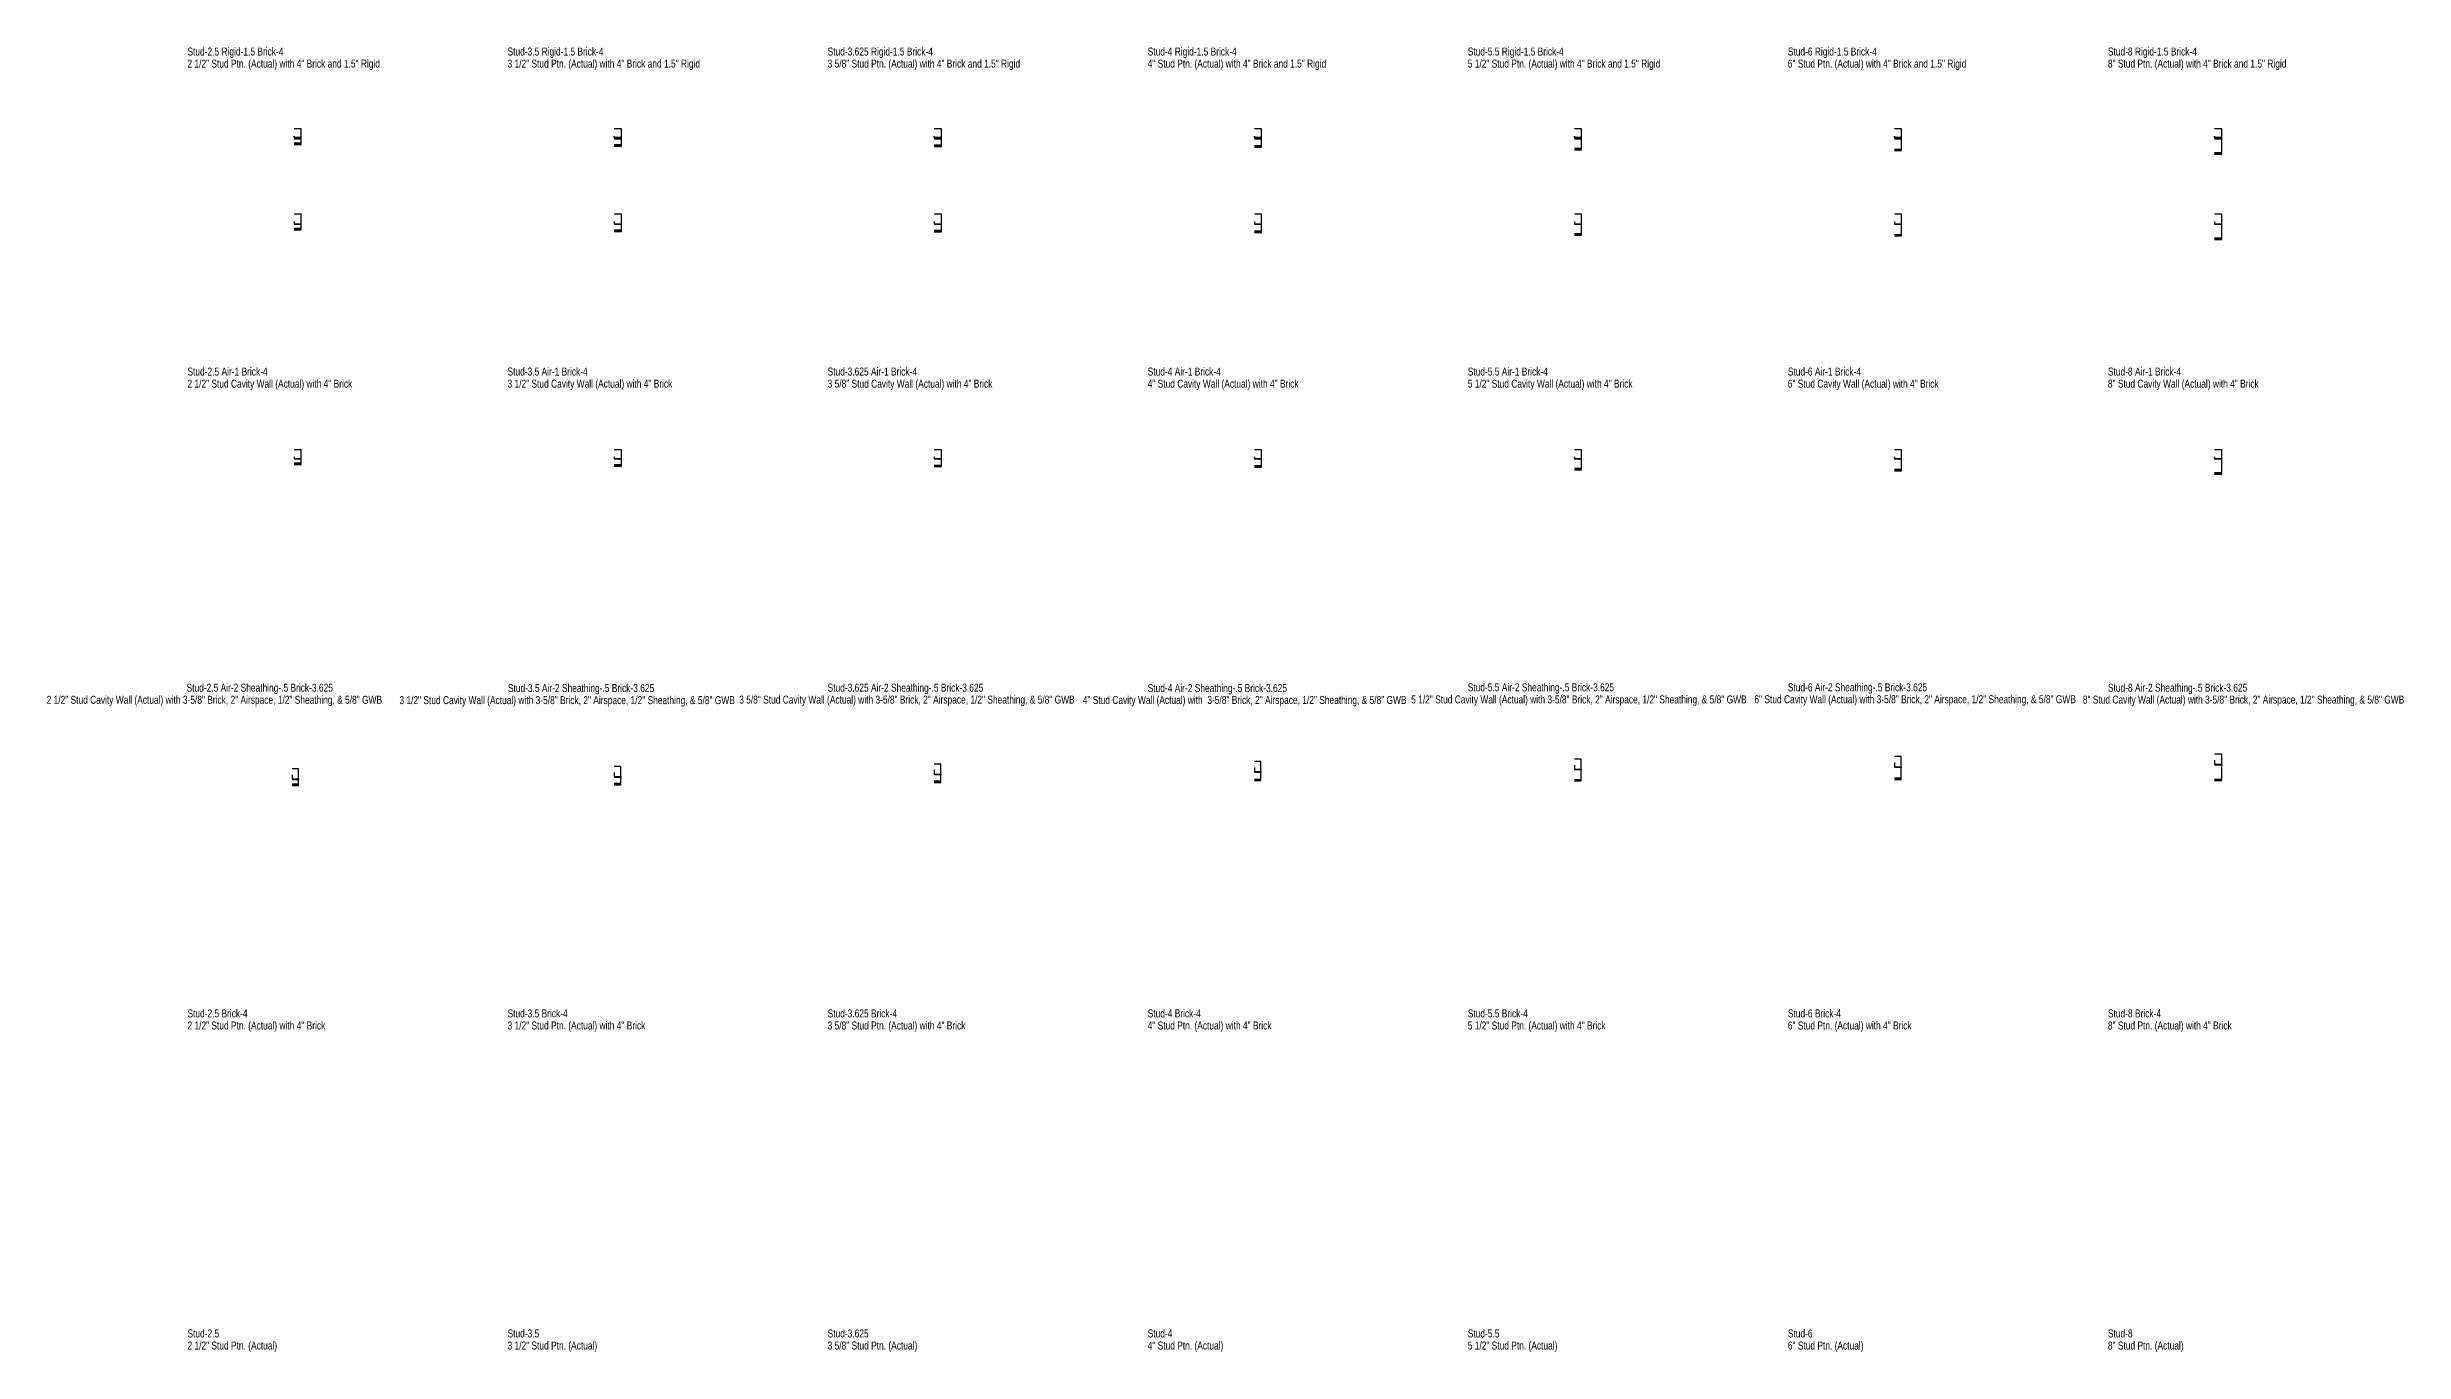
# Model space of a CAD drawing. Header units: inches. Extents: x -126 to 2726, y -389 to 1248.
# Drawn here: x -126 to 1199, y -389 to 344 of the extents above; entities that cross this region are included whole.
import ezdxf

# ---------------------------------------------------------------- set-up
doc = ezdxf.new("R2010")
doc.units = ezdxf.units.IN
doc.header["$LTSCALE"] = 0.5
doc.header["$MEASUREMENT"] = 0
doc.linetypes.add('HIDDEN', pattern=[0.375, 0.25, -0.125])
doc.layers.add('X-WallDescriptions', color=5, linetype='HIDDEN')
doc.layers.add('X-WallEndcapPolylines', color=6, linetype='Continuous')
doc.styles.add('Title', font='ARIAL.TTF', dxfattribs={"width": 0.75})

msp = doc.modelspace()

# ---------------------------------------------------------------- linework, layer by layer
at = {"layer": 'X-WallEndcapPolylines'}
for points in [[(12.5, 294.4), (12.5, 293.6), (16.5, 293.6), (16.5, 298.4), (12.5, 298.4)], [(12.5, 292.9), (16.5, 292.9), (16.5, 293.6), (12.5, 293.6), (12.5, 294.4)], [(12.5, 290.4), (16.5, 290.4), (16.5, 292.9), (12.5, 292.9)], [(192.5, 294.4), (192.5, 293.6), (196.5, 293.6), (196.5, 298.4), (192.5, 298.4)], [(192.5, 292.9), (196.5, 292.9), (196.5, 293.6), (192.5, 293.6), (192.5, 294.4)], [(192.5, 289.4), (196.5, 289.4), (196.5, 292.9), (192.5, 292.9)], [(372.5, 294.4), (372.5, 293.6), (376.5, 293.6), (376.5, 298.4), (372.5, 298.4)], [(372.5, 292.9), (376.5, 292.9), (376.5, 293.6), (372.5, 293.6), (372.5, 294.4)], [(372.5, 289.2), (376.5, 289.2), (376.5, 292.9), (372.5, 292.9)], [(552.5, 294.4), (552.5, 293.6), (556.5, 293.6), (556.5, 298.4), (552.5, 298.4)], [(552.5, 292.9), (556.5, 292.9), (556.5, 293.6), (552.5, 293.6), (552.5, 294.4)], [(552.5, 288.9), (556.5, 288.9), (556.5, 292.9), (552.5, 292.9)], [(732.5, 294.4), (732.5, 293.6), (736.5, 293.6), (736.5, 298.4), (732.5, 298.4)], [(732.5, 292.9), (736.5, 292.9), (736.5, 293.6), (732.5, 293.6), (732.5, 294.4)], [(732.5, 287.4), (736.5, 287.4), (736.5, 292.9), (732.5, 292.9)], [(912.5, 294.4), (912.5, 293.6), (916.5, 293.6), (916.5, 298.4), (912.5, 298.4)], [(912.5, 292.9), (916.5, 292.9), (916.5, 293.6), (912.5, 293.6), (912.5, 294.4)], [(912.5, 286.9), (916.5, 286.9), (916.5, 292.9), (912.5, 292.9)], [(1092.5, 294.4), (1092.5, 293.6), (1096.5, 293.6), (1096.5, 298.4), (1092.5, 298.4)], [(1092.5, 292.9), (1096.5, 292.9), (1096.5, 293.6), (1092.5, 293.6), (1092.5, 294.4)], [(1092.5, 284.9), (1096.5, 284.9), (1096.5, 292.9), (1092.5, 292.9)], [(12.5, 289.7), (16.5, 289.7), (16.5, 290.4), (12.5, 290.4)], [(192.5, 288.7), (196.5, 288.7), (196.5, 289.4), (192.5, 289.4)], [(372.5, 288.6), (376.5, 288.6), (376.5, 289.2), (372.5, 289.2)], [(552.5, 288.2), (556.5, 288.2), (556.5, 288.9), (552.5, 288.9)], [(732.5, 286.7), (736.5, 286.7), (736.5, 287.4), (732.5, 287.4)], [(912.5, 286.2), (916.5, 286.2), (916.5, 286.9), (912.5, 286.9)], [(1092.5, 284.2), (1096.5, 284.2), (1096.5, 284.9), (1092.5, 284.9)], [(12.5, 246.4), (12.5, 244.9), (16.5, 244.9), (16.5, 250.4), (12.5, 250.4)], [(12.5, 242.4), (16.5, 242.4), (16.5, 244.9), (12.5, 244.9)], [(12.5, 241.7), (16.5, 241.7), (16.5, 242.4), (12.5, 242.4)], [(192.5, 246.4), (192.5, 244.9), (196.5, 244.9), (196.5, 250.4), (192.5, 250.4)], [(192.5, 241.4), (196.5, 241.4), (196.5, 244.9), (192.5, 244.9)], [(192.5, 240.7), (196.5, 240.7), (196.5, 241.4), (192.5, 241.4)], [(372.5, 246.4), (372.5, 244.9), (376.5, 244.9), (376.5, 250.4), (372.5, 250.4)], [(372.5, 241.2), (376.5, 241.2), (376.5, 244.9), (372.5, 244.9)], [(372.5, 240.6), (376.5, 240.6), (376.5, 241.2), (372.5, 241.2)], [(552.5, 246.4), (552.5, 244.9), (556.5, 244.9), (556.5, 250.4), (552.5, 250.4)], [(552.5, 240.9), (556.5, 240.9), (556.5, 244.9), (552.5, 244.9)], [(552.5, 240.2), (556.5, 240.2), (556.5, 240.9), (552.5, 240.9)], [(732.5, 246.4), (732.5, 244.9), (736.5, 244.9), (736.5, 250.4), (732.5, 250.4)], [(732.5, 239.4), (736.5, 239.4), (736.5, 244.9), (732.5, 244.9)], [(732.5, 238.7), (736.5, 238.7), (736.5, 239.4), (732.5, 239.4)], [(912.5, 246.4), (912.5, 244.9), (916.5, 244.9), (916.5, 250.4), (912.5, 250.4)], [(912.5, 238.9), (916.5, 238.9), (916.5, 244.9), (912.5, 244.9)], [(912.5, 238.2), (916.5, 238.2), (916.5, 238.9), (912.5, 238.9)], [(1092.5, 246.4), (1092.5, 244.9), (1096.5, 244.9), (1096.5, 250.4), (1092.5, 250.4)], [(1092.5, 236.9), (1096.5, 236.9), (1096.5, 244.9), (1092.5, 244.9)], [(1092.5, 236.2), (1096.5, 236.2), (1096.5, 236.9), (1092.5, 236.9)], [(12.5, 113.9), (12.5, 112.9), (16.5, 112.9), (16.5, 117.9), (12.5, 117.9)], [(12.5, 110.4), (16.5, 110.4), (16.5, 112.9), (12.5, 112.9)], [(12.5, 109.7), (16.5, 109.7), (16.5, 110.4), (12.5, 110.4)], [(192.5, 113.9), (192.5, 112.9), (196.5, 112.9), (196.5, 117.9), (192.5, 117.9)], [(192.5, 109.4), (196.5, 109.4), (196.5, 112.9), (192.5, 112.9)], [(192.5, 108.7), (196.5, 108.7), (196.5, 109.4), (192.5, 109.4)], [(372.5, 113.9), (372.5, 112.9), (376.5, 112.9), (376.5, 117.9), (372.5, 117.9)], [(372.5, 109.2), (376.5, 109.2), (376.5, 112.9), (372.5, 112.9)], [(372.5, 108.6), (376.5, 108.6), (376.5, 109.2), (372.5, 109.2)], [(552.5, 113.9), (552.5, 112.9), (556.5, 112.9), (556.5, 117.9), (552.5, 117.9)], [(552.5, 108.9), (556.5, 108.9), (556.5, 112.9), (552.5, 112.9)], [(552.5, 108.2), (556.5, 108.2), (556.5, 108.9), (552.5, 108.9)], [(732.5, 113.9), (732.5, 112.9), (736.5, 112.9), (736.5, 117.9), (732.5, 117.9)], [(732.5, 107.4), (736.5, 107.4), (736.5, 112.9), (732.5, 112.9)], [(732.5, 106.7), (736.5, 106.7), (736.5, 107.4), (732.5, 107.4)], [(912.5, 113.9), (912.5, 112.9), (916.5, 112.9), (916.5, 117.9), (912.5, 117.9)], [(912.5, 106.9), (916.5, 106.9), (916.5, 112.9), (912.5, 112.9)], [(912.5, 106.2), (916.5, 106.2), (916.5, 106.9), (912.5, 106.9)], [(1092.5, 113.9), (1092.5, 112.9), (1096.5, 112.9), (1096.5, 117.9), (1092.5, 117.9)], [(1092.5, 104.9), (1096.5, 104.9), (1096.5, 112.9), (1092.5, 112.9)], [(1092.5, 104.2), (1096.5, 104.2), (1096.5, 104.9), (1092.5, 104.9)], [(11.3, -64.9), (11.3, -67.1), (14.9, -67.1), (14.9, -61.5), (11.3, -61.5)], [(192.5, -63.5), (192.5, -65.8), (196.2, -65.8), (196.2, -60.1), (192.5, -60.1)], [(192.5, -65.8), (196.2, -65.8), (196.2, -66.3), (192.5, -66.3)], [(372.5, -62.1), (372.5, -64.4), (376.2, -64.4), (376.2, -58.8), (372.5, -58.8)], [(372.5, -64.4), (376.2, -64.4), (376.2, -64.9), (372.5, -64.9)], [(372.5, -68.5), (376.2, -68.5), (376.2, -64.9), (372.5, -64.9)], [(552.5, -60.8), (552.5, -63), (556.2, -63), (556.2, -57.4), (552.5, -57.4)], [(552.5, -63), (556.2, -63), (556.2, -63.5), (552.5, -63.5)], [(552.5, -67.5), (556.2, -67.5), (556.2, -63.5), (552.5, -63.5)], [(732.5, -59.4), (732.5, -61.6), (736.2, -61.6), (736.2, -56), (732.5, -56)], [(732.5, -61.6), (736.2, -61.6), (736.2, -62.1), (732.5, -62.1)], [(732.5, -67.6), (736.2, -67.6), (736.2, -62.1), (732.5, -62.1)], [(912.5, -58), (912.5, -60.3), (916.2, -60.3), (916.2, -54.6), (912.5, -54.6)], [(912.5, -60.3), (916.2, -60.3), (916.2, -60.8), (912.5, -60.8)], [(912.5, -66.8), (916.2, -66.8), (916.2, -60.8), (912.5, -60.8)], [(1092.5, -56.6), (1092.5, -58.9), (1096.5, -58.9), (1096.5, -53.3), (1092.5, -53.3)], [(1092.5, -58.9), (1096.5, -58.9), (1096.5, -59.4), (1092.5, -59.4)], [(1092.5, -67.4), (1096.5, -67.4), (1096.5, -59.4), (1092.5, -59.4)], [(11.3, -67.1), (14.9, -67.1), (14.9, -67.6), (11.3, -67.6)], [(11.3, -70.1), (14.9, -70.1), (14.9, -67.6), (11.3, -67.6)], [(11.3, -70.8), (14.9, -70.8), (14.9, -70.1), (11.3, -70.1)], [(192.5, -69.8), (196.2, -69.8), (196.2, -66.3), (192.5, -66.3)], [(192.5, -70.4), (196.2, -70.4), (196.2, -69.8), (192.5, -69.8)], [(372.5, -69.1), (376.2, -69.1), (376.2, -68.5), (372.5, -68.5)], [(552.5, -68.1), (556.2, -68.1), (556.2, -67.5), (552.5, -67.5)], [(732.5, -68.3), (736.2, -68.3), (736.2, -67.6), (732.5, -67.6)], [(912.5, -67.4), (916.2, -67.4), (916.2, -66.8), (912.5, -66.8)], [(1092.5, -68), (1096.5, -68), (1096.5, -67.4), (1092.5, -67.4)]]:
    msp.add_lwpolyline(points, dxfattribs=at)

# ---------------------------------------------------------------- texts
at = {"layer": 'X-WallDescriptions', "style": 'Title', "width": 0.75}
for s, p in [('Stud-2.5 Rigid-1.5 Brick-4', (-47.5, 339.7)), ('2 1/2" Stud Ptn. (Actual) with 4" Brick and 1.5" Rigid', (-47.5, 332.9)), ('Stud-3.5 Rigid-1.5 Brick-4', (132.5, 339.7)), ('3 1/2" Stud Ptn. (Actual) with 4" Brick and 1.5" Rigid', (132.5, 332.9)), ('Stud-3.625 Rigid-1.5 Brick-4', (312.5, 339.7)), ('3 5/8" Stud Ptn. (Actual) with 4" Brick and 1.5" Rigid', (312.5, 332.9)), ('4" Stud Ptn. (Actual) with 4" Brick and 1.5" Rigid', (492.5, 332.9)), ('Stud-4 Rigid-1.5 Brick-4', (492.5, 339.7)), ('Stud-5.5 Rigid-1.5 Brick-4', (672.5, 339.7)), ('5 1/2" Stud Ptn. (Actual) with 4" Brick and 1.5" Rigid', (672.5, 332.9)), ('Stud-6 Rigid-1.5 Brick-4', (852.5, 339.7)), ('6" Stud Ptn. (Actual) with 4" Brick and 1.5" Rigid', (852.5, 332.9)), ('Stud-8 Rigid-1.5 Brick-4', (1032.5, 339.7)), ('8" Stud Ptn. (Actual) with 4" Brick and 1.5" Rigid', (1032.5, 332.9)), ('Stud-2.5 Air-1 Brick-4', (-47.5, 159.7)), ('Stud-3.5 Air-1 Brick-4', (132.5, 159.7)), ('Stud-3.625 Air-1 Brick-4', (312.5, 159.7)), ('Stud-4 Air-1 Brick-4', (492.5, 159.7)), ('Stud-5.5 Air-1 Brick-4', (672.5, 159.7)), ('Stud-6 Air-1 Brick-4', (852.5, 159.7)), ('Stud-8 Air-1 Brick-4', (1032.5, 159.7)), ('2 1/2" Stud Cavity Wall (Actual) with 4" Brick', (-47.5, 152.9)), ('3 1/2" Stud Cavity Wall (Actual) with 4" Brick', (132.5, 152.9)), ('3 5/8" Stud Cavity Wall (Actual) with 4" Brick', (312.5, 152.9)), ('4" Stud Cavity Wall (Actual) with 4" Brick', (492.5, 152.9)), ('5 1/2" Stud Cavity Wall (Actual) with 4" Brick', (672.5, 152.9)), ('6" Stud Cavity Wall (Actual) with 4" Brick', (852.5, 152.9)), ('8" Stud Cavity Wall (Actual) with 4" Brick', (1032.5, 152.9)), ('Stud-5.5 Air-2 Sheathing-.5 Brick-3.625', (672.5, -17.9)), ('Stud-6 Air-2 Sheathing-.5 Brick-3.625', (852.5, -17.9)), ('2 1/2" Stud Cavity Wall (Actual) with 3-5/8" Brick, 2" Airspace, 1/2" Sheathing, & 5/8" GWB', (-126.7, -24.9)), ('Stud-2.5 Air-2 Sheathing-.5 Brick-3.625', (-48, -18.1)), ('3 1/2" Stud Cavity Wall (Actual) with 3-5/8" Brick, 2" Airspace, 1/2" Sheathing, & 5/8" GWB', (71.7, -25.1)), ('Stud-3.5 Air-2 Sheathing-.5 Brick-3.625', (132.7, -18.3)), ('3 5/8" Stud Cavity Wall (Actual) with 3-5/8" Brick, 2" Airspace, 1/2" Sheathing, & 5/8" GWB', (262.8, -24.8)), ('Stud-3.625 Air-2 Sheathing-.5 Brick-3.625', (312.5, -18.1)), ('4" Stud Cavity Wall (Actual) with  3-5/8" Brick, 2" Airspace, 1/2" Sheathing, & 5/8" GWB', (456, -25)), ('Stud-4 Air-2 Sheathing-.5 Brick-3.625', (492.5, -18.3)), ('5 1/2" Stud Cavity Wall (Actual) with 3-5/8" Brick, 2" Airspace, 1/2" Sheathing, & 5/8" GWB', (640.7, -24.7)), ('6" Stud Cavity Wall (Actual) with 3-5/8" Brick, 2" Airspace, 1/2" Sheathing, & 5/8" GWB', (833.7, -24.6)), ('8" Stud Cavity Wall (Actual) with 3-5/8" Brick, 2" Airspace, 1/2" Sheathing, & 5/8" GWB', (1018.4, -24.8)), ('Stud-8 Air-2 Sheathing-.5 Brick-3.625', (1032.5, -18.1)), ('Stud-2.5 Brick-4', (-47.5, -201.3)), ('Stud-3.5 Brick-4', (132.5, -201.3)), ('Stud-3.625 Brick-4', (312.5, -201.3)), ('Stud-4 Brick-4', (492.5, -201.3)), ('Stud-5.5 Brick-4', (672.5, -201.3)), ('Stud-6 Brick-4', (852.5, -201.3)), ('Stud-8 Brick-4', (1032.5, -201.3)), ('2 1/2" Stud Ptn. (Actual) with 4" Brick', (-47.5, -208.1)), ('3 1/2" Stud Ptn. (Actual) with 4" Brick', (132.5, -208.1)), ('3 5/8" Stud Ptn. (Actual) with 4" Brick', (312.5, -208.1)), ('4" Stud Ptn. (Actual) with 4" Brick', (492.5, -208.1)), ('5 1/2" Stud Ptn. (Actual) with 4" Brick', (672.5, -208.1)), ('6" Stud Ptn. (Actual) with 4" Brick', (852.5, -208.1)), ('8" Stud Ptn. (Actual) with 4" Brick', (1032.5, -208.1)), ('Stud-2.5', (-47.5, -381.3)), ('2 1/2" Stud Ptn. (Actual)', (-47.5, -388.1)), ('Stud-3.5', (132.5, -381.3)), ('3 1/2" Stud Ptn. (Actual)', (132.5, -388.1)), ('Stud-3.625', (312.5, -381.3)), ('3 5/8" Stud Ptn. (Actual)', (312.5, -388.1)), ('4" Stud Ptn. (Actual)', (492.5, -388.1)), ('Stud-4', (492.5, -381.3)), ('Stud-5.5', (672.5, -381.3)), ('5 1/2" Stud Ptn. (Actual)', (672.5, -388.1)), ('Stud-6', (852.5, -381.3)), ('6" Stud Ptn. (Actual)', (852.5, -388.1)), ('Stud-8', (1032.5, -381.3)), ('8" Stud Ptn. (Actual)', (1032.5, -388.1))]:
    msp.add_text(s, height=4.5, dxfattribs=at).set_placement(p)

doc.saveas('drawing.dxf')
